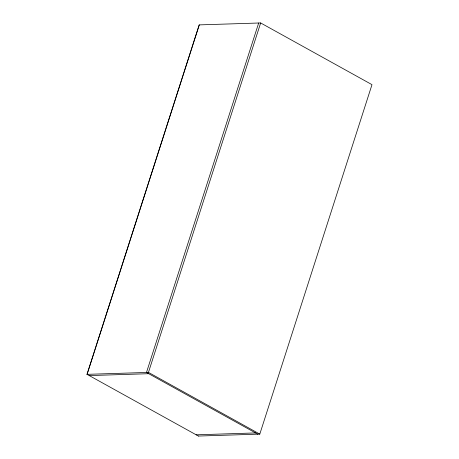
<?xml version="1.0" encoding="UTF-8"?>
<svg xmlns="http://www.w3.org/2000/svg" width="459" height="459" viewBox="0 0 459 459"><rect width="100%" height="100%" fill="white"/><g stroke="black" fill="none" stroke-linecap="round" stroke-linejoin="round"><path stroke-width="0.69" d="M198.408 436.05L87.009 374.343L199.206 24.889L260.655 22.95L371.991 84.657L259.794 434.111L198.345 436.05M87.078 374.343L199.275 24.889M258.681 23.013L146.484 372.467L257.815 434.174M87.009 374.343L148.458 372.404L260.655 22.95M89.235 375.582L148.71 373.701M196.119 434.816L255.588 432.935M148.458 372.404L259.794 434.111"/></g></svg>
